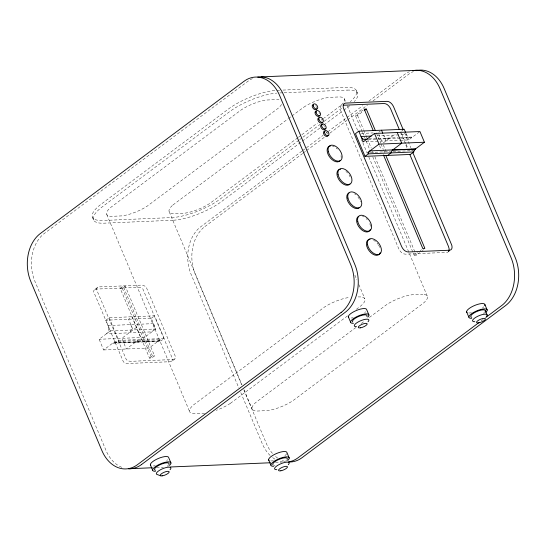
<?xml version="1.0" encoding="UTF-8"?>
<svg xmlns="http://www.w3.org/2000/svg" width="546" height="546" viewBox="0 0 546 546"><rect width="100%" height="100%" fill="white"/><g stroke="black" fill="none" stroke-linecap="round" stroke-linejoin="round"><path stroke-width="0.41" stroke-dasharray="2.73 2.05" d="M448.812 251.119L447.802 252.15L446.751 252.395L405.228 254.156C402.109 254.04 399.843 251.235 398.669 248.594L340.902 111.179C340.049 109.357 339.612 106.115 342.055 105.351M94.417 289.755L93.625 290.963L93.789 292.103L123.457 361.93L125.751 363.213L128.023 363.506L169.547 361.745C172.058 361.411 176.119 359.466 175.403 356.524L146.519 287.824L145.352 286.384L143.434 285.421L141.168 285.128L99.638 286.882L97.686 287.353L94.417 289.755L96.731 289.059L138.254 287.305L140.527 287.592L142.82 288.882L172.488 358.702L172.652 359.848L171.853 361.056M97.331 287.578L96.54 288.786L96.697 289.926L126.372 359.753L128.658 361.036L130.931 361.329L172.461 359.568L174.768 358.879M172.966 204.962L287.831 119.008M340.602 105.651L324.297 117.943M110.353 330.89L99.126 339.278L103.617 349.959L114.844 341.571L160.265 339.646L160.824 340.984L164.162 338.493L154.62 315.8L109.2 317.717L105.863 320.209L110.353 330.89L155.774 328.965L151.29 318.291L105.863 320.209M136.398 327.436L121.84 338.315L126.331 348.996L137.551 340.608L138.118 341.939L141.448 339.448L131.907 316.755L128.576 319.246L133.067 329.927M103.617 349.959L149.044 348.034L160.265 339.646M288.513 118.502L291.23 116.469M291.905 115.957L303.76 107.207M297.788 137.756L209.807 203.405A22.645 6.886 -22.8 0 1 184.2 213.254L173.71 213.704A22.645 6.886 -22.8 0 1 172.959 204.962M298.464 137.251L301.187 135.217M301.863 134.712L317.499 123.027M321.58 119.977L323.614 118.455M298.901 140.213L220.366 198.915A36.944 11.234 -22.8 0 1 171.847 217.567L102.866 220.495M299.583 139.701L302.313 137.66M302.996 137.155L320.072 124.392M324.167 121.328L341.926 108.06M319.826 128.085L221.485 201.583A36.944 11.234 -22.8 0 1 172.973 220.236M323.928 125.02L343.045 110.729M343.727 110.217L348.512 106.647A36.944 11.234 -22.8 0 0 349.727 105.726M301.897 151.16L200.764 226.747A35.381 26.085 87.6 0 0 191.236 274.713L238.807 387.878M302.58 150.655L323.082 135.333M325.812 133.285L327.184 132.269M327.866 131.757L346.314 117.963M346.997 117.458L362.715 105.712M368.864 101.112L404.395 74.556A35.381 26.085 87.6 0 1 409.377 71.724M120.236 288.39L123.143 286.22L125.273 286.247A5.48 3.303 53.2 0 1 125.396 286.52L154.395 355.507A4.245 2.566 53.2 0 1 154.532 355.856L151.631 358.074L149.522 358.087A4.846 2.928 53.2 0 1 149.379 357.767L120.379 288.786A5.48 3.303 53.2 0 1 120.27 288.513L122.29 288.288L125.205 286.118M204.88 226.576L302.593 153.542M303.276 153.03L306.013 150.989M306.695 150.478L324.46 137.203M329.927 133.115L347.01 120.345M347.693 119.833L367.513 105.023M372.979 100.942L408.51 74.379A35.381 26.085 87.6 0 1 413.493 71.546M362.23 131.736L355.726 116.271A19.492 11.759 53.2 0 1 355.569 115.882L362.865 110.067M355.473 115.588L357.534 115.527L363.581 111.009M378.842 132.2L380.173 131.204M164.162 338.493L118.735 340.411L115.404 342.902A5.665 4.177 87.6 0 0 112.845 343.113M383.326 142.881L395.215 133.995M151.29 318.291L154.62 315.8M401.556 131.245L402.887 130.248M155.774 328.965L144.554 337.353L99.126 339.278M400.3 140.281L408.708 139.926L419.935 131.538M149.57 358.176L152.484 355.999L154.538 355.896M372.768 156.811L413.854 254.552A14.517 8.756 53.2 0 0 414.1 255.098L417.513 252.696M420.202 250.689L421.546 249.686M414.155 255.207L416.209 255.139L419.574 252.634M422.256 250.621L423.6 249.618M347.502 315.922L230.296 403.419M356.34 309.323L361.09 305.664A22.645 6.886 -22.8 0 0 360.34 296.928M448.205 251.897L449.365 251.024M355.842 327.552L255.931 402.334A22.645 6.886 -22.8 0 0 256.681 411.063L267.158 410.626A22.645 6.886 -22.8 0 0 292.786 400.778L423.566 303.023A22.645 6.886 -22.8 0 0 422.816 294.287M361.281 323.491L364.68 320.952M369.437 317.397L386.725 304.579A22.645 6.886 -22.8 0 1 412.339 294.731L422.829 294.28M481.053 321L483.101 319.465M204.682 413.274L194.199 413.718A22.645 6.886 -22.8 0 1 193.448 404.975L324.249 307.221A22.645 6.886 -22.8 0 1 349.856 297.372M279.572 90.226L277.02 90.336A36.944 11.234 -22.8 0 0 228.46 109.009L101.46 203.938A36.944 11.234 -22.8 0 0 102.887 220.482M282.978 90.083L345.98 87.421A36.944 11.234 -22.8 0 1 350.266 101.686M279.845 92.936L283.251 92.793M284.097 92.752L347.106 90.09M361.35 133.415L373.13 132.917M377.02 135.831L406.463 134.589A6.081 4.484 87.6 0 0 412.592 137.026L399.133 137.599M368.85 138.875L377.259 138.52M378.105 138.486L398.293 137.633M368.291 139.544L377.545 139.148M378.385 139.114L400.252 138.186M401.098 138.152L410.346 137.763M365.806 141.742L399.454 140.322M370.297 152.423L390.486 151.57M393.011 151.46L413.199 150.607M172.952 220.25L103.986 223.171A36.944 11.234 -22.8 0 1 102.559 206.613L229.6 111.677A36.944 11.234 -22.8 0 1 276.781 93.1M114.107 342.738L159.787 340.8M112.606 343.25L158.026 341.332M156.593 467.574L163.384 467.287M275.525 462.544L281.47 462.291M358.176 296.915L360.353 296.928M122.29 288.288L122.324 288.349A4.245 2.566 53.2 0 1 122.481 288.697L151.481 357.678A5.48 3.303 53.2 0 1 151.59 357.951M152.484 355.999L152.409 355.869A5.48 3.303 53.2 0 1 152.286 355.596L123.294 286.609A4.245 2.566 53.2 0 1 123.157 286.261L123.143 286.22M357.534 115.527L357.589 115.636A14.517 8.756 53.2 0 1 357.828 116.182L363.349 129.293M405.821 133.06L408.708 139.926M404.531 132.808L410.797 147.727M411.131 148.512L412.121 150.867M401.542 133.306L405.821 143.482M406.149 144.26L407.794 148.171M400.3 131.845L407.227 148.335M385.995 140.888L383.749 135.551A6.081 4.484 87.6 0 0 389.878 137.988M378.815 134.227L382.343 142.615M383.292 144.881L385.817 150.887M376.365 132.951L380.644 143.141M380.972 143.926L383.278 149.406M383.613 150.191L384.596 152.546M356.313 90.418L357.439 93.086M379.525 145.577L381.169 149.502M363.677 130.078L365.649 134.78M365.984 135.565L366.967 137.913M367.301 138.698L371.253 148.102M372.57 151.235L373.225 152.805M374.877 156.722L415.963 254.463A19.492 11.759 53.2 0 1 416.113 254.852L416.209 255.139M362.558 132.521L364.202 136.439M364.53 137.223L365.847 140.356M366.182 141.141L370.461 151.324M344.321 98.744L345.973 102.675M347.297 105.822L357.541 130.194M361.507 139.633L362.496 141.987M362.831 142.779L367.13 152.996M368.782 156.934L427.286 296.109M354.893 275.164L356.879 279.886M358.858 284.603L364.81 298.758M169.246 211.875L241.967 384.869M243.953 389.585L252.218 409.241M241.598 384.561L195.345 274.542A35.381 26.085 87.6 0 1 204.873 226.57M243.905 390.062L266.373 443.502A35.381 26.085 87.6 0 0 273.089 454.108M240.786 392.594L262.257 443.68A35.381 26.085 87.6 0 0 271.232 456.463M106.77 214.517L189.735 411.882M92.533 217.499L93.653 220.168M109.2 317.717L118.735 340.411M114.844 341.571L115.404 342.902L160.824 340.984A5.665 4.177 87.6 0 0 158.265 341.195M483.865 306.763A9.889 3.01 -22.8 0 1 482.459 307.971M471.416 312.742A9.889 3.01 -22.8 0 1 467.949 312.885M486.111 312.1A9.889 3.01 -22.8 0 1 484.705 313.315M484.473 312.408A7.883 2.396 -22.8 0 1 483.353 313.37M282.821 461.971A35.381 26.085 87.6 0 1 278.774 460.96M274.884 459.104A35.381 26.085 87.6 0 1 271.819 456.954M284.903 461.397A35.381 26.085 87.6 0 1 280.917 459.964M277.743 458.135A35.381 26.085 87.6 0 1 274.768 455.773M121.799 467.321A35.381 26.085 87.6 0 1 105.944 450.286L34.917 281.327A35.381 26.085 87.6 0 1 44.451 233.354L248.082 81.17A35.381 26.085 87.6 0 1 252.416 78.61M347.085 90.104A36.944 11.234 -22.8 0 1 354.286 101.576M303.753 107.207A22.645 6.886 -22.8 0 1 329.368 97.359L339.858 96.915A22.645 6.886 -22.8 0 1 344.021 101.74M343.216 102.969A22.645 6.886 -22.8 0 1 340.608 105.651M281.545 104.382A22.645 6.886 -22.8 0 1 278.132 108.292L147.331 206.047A22.645 6.886 -22.8 0 1 121.724 215.895L111.227 216.346A22.645 6.886 -22.8 0 1 110.476 207.61L241.284 109.855A22.645 6.886 -22.8 0 1 266.892 100.007L277.382 99.556A22.645 6.886 -22.8 0 1 278.972 99.754M230.303 403.419A22.645 6.886 -22.8 0 1 216.236 410.339M315.697 105.787A2.976 1.795 53.2 0 1 316.161 106.409M316.509 107.077A2.976 1.795 53.2 0 1 316.728 107.76M318.966 113.083A2.976 1.795 53.2 0 1 319.314 113.752M321.771 119.758A2.976 1.795 53.2 0 1 322.126 120.427M322.973 124.884A2.976 1.795 53.2 0 1 323.566 125.28M324.577 126.433A2.976 1.795 53.2 0 1 324.931 127.102M326.371 131.955A2.976 1.795 53.2 0 1 326.918 132.487M327.382 133.108A2.976 1.795 53.2 0 1 327.736 133.777M332.487 146.075A9.132 5.508 53.2 0 1 334.316 146.813M336.124 148.041A9.132 5.508 53.2 0 1 337.264 149.078M340.97 155.706A9.132 5.508 53.2 0 1 341.168 157.664M345.946 171.396A9.132 5.508 53.2 0 1 347.625 173.021M349.044 174.925A9.132 5.508 53.2 0 1 350.129 176.986M354.566 193.891A9.132 5.508 53.2 0 1 355.767 194.758M357.951 196.99A9.132 5.508 53.2 0 1 360.435 201.74M362.544 216.346A9.132 5.508 53.2 0 1 363.772 216.899M366.161 218.618A9.132 5.508 53.2 0 1 367.26 219.738M369.765 223.71A9.132 5.508 53.2 0 1 370.611 227.116M373.594 240.26A9.132 5.508 53.2 0 1 375.402 241.482M377.081 243.1A9.132 5.508 53.2 0 1 378.064 244.349M378.508 245.004A9.132 5.508 53.2 0 1 380.077 248.464M135.551 342.151A5.665 4.177 87.6 0 1 138.118 341.939M130.822 324.59A6.081 4.484 87.6 0 1 129.184 332.828M365.602 311.766A9.889 3.01 -22.8 0 1 364.721 312.565M353.153 317.745A9.889 3.01 -22.8 0 1 351.201 317.977M286.739 453.624A9.889 3.01 -22.8 0 1 284.48 455.944M273.43 460.715A9.889 3.01 -22.8 0 1 269.97 460.858M288.124 460.073A9.889 3.01 -22.8 0 1 286.718 461.281M286.486 460.38A7.883 2.396 -22.8 0 1 285.367 461.343M275.007 465.328A7.883 2.396 -22.8 0 1 273.799 465.26M167.615 459.739A9.889 3.01 -22.8 0 1 166.735 460.537M155.166 465.718A9.889 3.01 -22.8 0 1 153.221 465.95M169.861 465.076A9.889 3.01 -22.8 0 1 168.455 466.284M168.223 465.383A7.883 2.396 -22.8 0 1 167.103 466.345M153.535 323.628L108.108 325.553A6.081 4.484 87.6 0 1 106.47 333.79L151.897 331.866A6.081 4.484 87.6 0 0 153.528 323.628"/><path stroke-width="0.82" d="M449.01 250.621L449.126 248.764L448.484 246.485L409.869 154.614M413.759 151.945L368.332 153.863L367.772 152.532L378.999 144.144L424.419 142.219L419.935 131.538L374.508 133.463L363.281 141.851L358.797 131.17L355.46 133.661L365.001 156.354L410.428 154.436L413.759 151.945A5.665 4.177 87.6 0 1 415.233 149.14L424.419 142.219M387.715 155.398L391.045 152.9A5.665 4.177 87.6 0 1 392.519 150.102L401.713 143.182L397.222 132.501M364.25 110.504L366.325 109.111A14.517 8.756 53.2 0 1 366.564 109.65L375.375 130.603M365.001 156.354L368.332 153.863A5.665 4.177 87.6 0 1 369.806 151.065M341.12 312.462L137.49 464.653A35.381 26.085 87.6 0 1 101.836 450.464L30.808 281.504A35.381 26.085 87.6 0 1 40.336 233.531L243.966 81.34A35.381 26.085 87.6 0 1 279.627 95.536L350.655 264.496A35.381 26.085 87.6 0 1 341.127 312.469M141.605 464.482L345.236 312.285A35.381 26.085 87.6 0 0 354.763 264.325L283.743 95.359A35.381 26.085 87.6 0 0 257.726 77.068M478.999 322.529L297.918 457.869A35.381 26.085 87.6 0 1 288.274 461.964M485.831 317.424L501.549 305.678A35.381 26.085 87.6 0 0 511.076 257.712L440.056 88.745A35.381 26.085 87.6 0 0 412.687 70.7M413.875 150.116L415.233 149.14L392.519 150.102M261.131 76.89L417.444 70.277M343.489 105.235L384.166 103.515C387.278 103.631 389.551 106.429 390.724 109.07L399.303 129.491M358.797 131.17L404.217 129.252L405.501 132.303M371.137 136.084L361.043 136.507A6.081 4.484 87.6 0 0 367.165 138.95M370.017 150.867L415.445 148.942M152.341 467.751L128.556 468.761A35.381 26.085 87.6 0 0 141.605 464.482M170.181 467.001L270.427 462.762M366.27 108.995L364.243 109.193M160.934 475.853L157.364 474.597A7.883 2.396 -22.8 0 1 163.404 468.407A7.883 2.396 -22.8 0 1 170.045 469.717M484.971 304.723L487.216 310.06M485.353 310.776L487.175 315.117M403.207 129.668L393.639 106.9C392.458 104.252 390.192 101.454 387.08 101.338L345.55 103.092C342.629 103.255 342.792 107.077 343.816 109.002L401.576 246.417C402.75 249.065 405.023 251.863 408.135 251.979L449.665 250.225C452.579 250.054 452.422 246.232 451.399 244.308L412.783 152.443M466.598 311.786L468.843 317.13M381.511 130.207L382.787 133.258M385.913 155.678L424.692 247.939A19.492 11.759 53.2 0 1 424.849 248.321L422.829 248.566A14.517 8.756 53.2 0 1 422.59 248.027L383.476 154.982M374.508 133.463L378.999 144.144M373.266 130.692L364.462 109.739A19.492 11.759 53.2 0 1 364.305 109.357M368.953 315.062L366.707 309.725A9.889 3.01 -22.8 0 0 356.081 310.606A9.889 3.01 -22.8 0 0 348.71 317.485M348.334 316.789L350.58 322.133M289.23 458.033L286.991 452.695A9.889 3.01 -22.8 0 0 276.358 453.569A9.889 3.01 -22.8 0 0 268.987 460.455M268.612 459.759L270.857 465.103M170.966 463.035L168.721 457.698A9.889 3.01 -22.8 0 0 158.094 458.572A9.889 3.01 -22.8 0 0 150.723 465.458M150.348 464.762L152.593 470.106M471.71 318.318A9.889 3.01 -22.8 0 1 470.829 314.284A9.889 3.01 -22.8 0 1 483.094 308.995A9.889 3.01 -22.8 0 1 486.111 312.1M466.973 312.483A9.889 3.01 -22.8 0 1 475.539 305.112A9.889 3.01 -22.8 0 1 484.718 305.658M471.785 317.287A7.883 2.396 -22.8 0 1 476.876 311.479A7.883 2.396 -22.8 0 1 485.155 311.52M474.815 321.696A7.883 2.396 -22.8 0 1 474.112 318.489A7.883 2.396 -22.8 0 1 483.892 314.264A7.883 2.396 -22.8 0 1 486.295 316.741M416.134 70.68A35.381 26.085 87.6 0 1 444.164 88.575L515.192 257.535A35.381 26.085 87.6 0 1 505.664 305.507L302.034 457.691A35.381 26.085 87.6 0 1 288.984 461.977M316.7 108.947A2.976 1.795 53.2 0 1 313.315 108.545A2.976 1.795 53.2 0 1 312.919 104.661M319.506 115.622A2.976 1.795 53.2 0 1 315.875 114.919A2.976 1.795 53.2 0 1 316.209 111.227M322.311 122.297A2.976 1.795 53.2 0 1 318.68 121.594A2.976 1.795 53.2 0 1 319.014 117.902M325.211 128.419A2.976 1.795 53.2 0 1 323.068 129.593A2.976 1.795 53.2 0 1 320.659 126.372A2.976 1.795 53.2 0 1 322.379 124.645M328.016 135.094A2.976 1.795 53.2 0 1 325.873 136.268A2.976 1.795 53.2 0 1 323.464 133.047A2.976 1.795 53.2 0 1 325.184 131.32M340.144 160.695A9.132 5.508 53.2 0 1 329.067 156.217A9.132 5.508 53.2 0 1 330.774 145.871M349.966 184.057A9.132 5.508 53.2 0 1 338.882 179.579A9.132 5.508 53.2 0 1 340.595 169.226M359.787 207.419A9.132 5.508 53.2 0 1 349.385 203.924A9.132 5.508 53.2 0 1 348.928 192.929M370.345 229.45A9.132 5.508 53.2 0 1 359.957 228.208A9.132 5.508 53.2 0 1 358.749 216.291M380.166 252.805A9.132 5.508 53.2 0 1 369.021 250.641A9.132 5.508 53.2 0 1 370.052 239.312M353.446 323.321A9.889 3.01 -22.8 0 1 352.566 319.287A9.889 3.01 -22.8 0 1 364.83 313.998A9.889 3.01 -22.8 0 1 367.847 317.103M352.736 321.969A7.883 2.396 -22.8 0 1 359.568 316.093A7.883 2.396 -22.8 0 1 366.892 316.523M356.552 326.699A7.883 2.396 -22.8 0 1 355.849 323.491A7.883 2.396 -22.8 0 1 365.629 319.267A7.883 2.396 -22.8 0 1 368.031 321.744M273.73 466.291A9.889 3.01 -22.8 0 1 272.843 462.257A9.889 3.01 -22.8 0 1 285.108 456.968A9.889 3.01 -22.8 0 1 288.124 460.073M273.02 464.939A7.883 2.396 -22.8 0 1 279.852 459.063A7.883 2.396 -22.8 0 1 287.169 459.493M276.836 469.669A7.883 2.396 -22.8 0 1 276.126 466.455A7.883 2.396 -22.8 0 1 285.906 462.237A7.883 2.396 -22.8 0 1 288.308 464.714M155.467 471.294A9.889 3.01 -22.8 0 1 154.579 467.26A9.889 3.01 -22.8 0 1 166.844 461.971A9.889 3.01 -22.8 0 1 169.861 465.076M155.535 470.263A7.883 2.396 -22.8 0 1 160.633 464.455A7.883 2.396 -22.8 0 1 168.905 464.496M478.856 322.816A4.812 1.461 -22.8 0 0 485.455 318.912A4.812 1.461 -22.8 0 0 478.651 320.168A4.812 1.461 -22.8 0 0 478.856 322.816M313.247 105.849A2.976 1.795 53.2 0 0 317.055 108.941A2.976 1.795 53.2 0 0 316.114 104.532A2.976 1.795 53.2 0 0 313.247 105.849M316.052 112.524A2.976 1.795 53.2 0 0 319.86 115.615A2.976 1.795 53.2 0 0 318.919 111.207A2.976 1.795 53.2 0 0 316.052 112.524M318.864 119.192A2.976 1.795 53.2 0 0 322.666 122.29A2.976 1.795 53.2 0 0 321.731 117.881A2.976 1.795 53.2 0 0 318.864 119.192M321.669 125.867A2.976 1.795 53.2 0 0 325.471 128.965A2.976 1.795 53.2 0 0 324.536 124.556A2.976 1.795 53.2 0 0 321.669 125.867M324.474 132.541A2.976 1.795 53.2 0 0 328.276 135.64A2.976 1.795 53.2 0 0 327.341 131.231A2.976 1.795 53.2 0 0 324.474 132.541M328.289 151.344A9.132 5.508 53.2 0 0 339.967 160.838A9.132 5.508 53.2 0 0 337.087 147.304A9.132 5.508 53.2 0 0 328.289 151.344M338.111 174.7A9.132 5.508 53.2 0 0 349.788 184.2A9.132 5.508 53.2 0 0 346.908 170.666A9.132 5.508 53.2 0 0 338.111 174.7M347.932 198.061A9.132 5.508 53.2 0 0 359.609 207.555A9.132 5.508 53.2 0 0 356.722 194.028A9.132 5.508 53.2 0 0 347.932 198.061M357.746 221.423A9.132 5.508 53.2 0 0 369.43 230.917A9.132 5.508 53.2 0 0 366.543 217.383A9.132 5.508 53.2 0 0 357.746 221.423M367.567 244.785A9.132 5.508 53.2 0 0 379.245 254.279A9.132 5.508 53.2 0 0 376.365 240.745A9.132 5.508 53.2 0 0 367.567 244.785M360.585 327.818A4.812 1.461 -22.8 0 0 367.192 323.915A4.812 1.461 -22.8 0 0 360.387 325.17A4.812 1.461 -22.8 0 0 360.585 327.818M280.869 470.788A4.812 1.461 -22.8 0 0 287.476 466.885A4.812 1.461 -22.8 0 0 280.664 468.134A4.812 1.461 -22.8 0 0 280.869 470.788M162.606 475.791A4.812 1.461 -22.8 0 0 169.205 471.887A4.812 1.461 -22.8 0 0 162.401 473.136A4.812 1.461 -22.8 0 0 162.606 475.791"/></g></svg>
